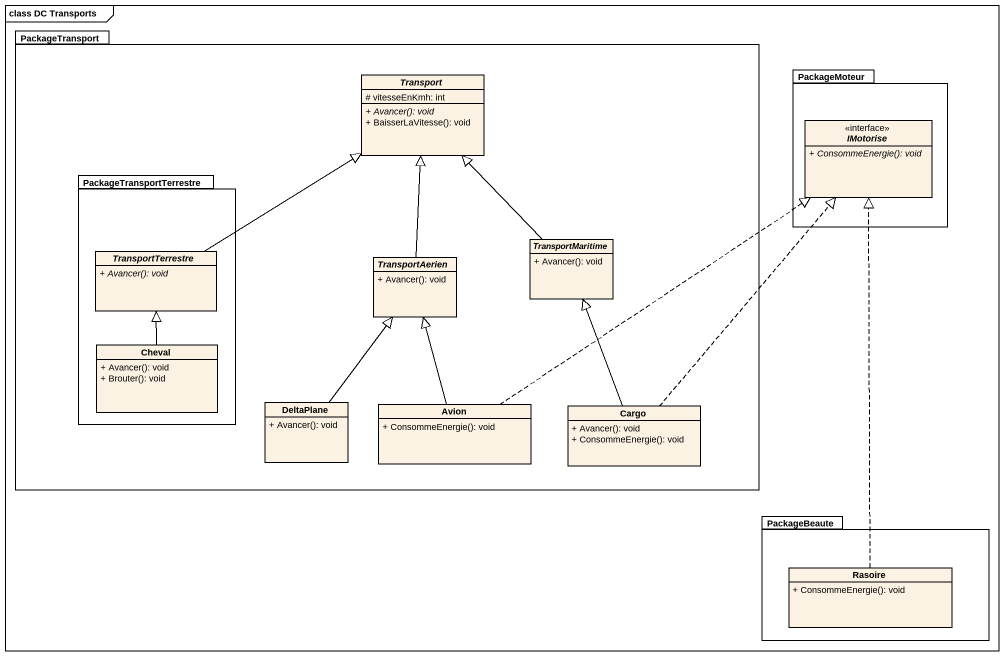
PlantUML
@startuml
mainframe class DC Transports
hide circle
hide empty members
skinparam classAttributeIconSize 0
package PackageTransport {
  abstract class Transport {
    # vitesseEnKmh: int
    {abstract} + Avancer(): void
    + BaisserLaVitesse(): void
  }
  package PackageTransportTerrestre {
    abstract class TransportTerrestre {
      {abstract} + Avancer(): void
    }
    class Cheval {
      + Avancer(): void
      + Brouter(): void
    }
  }
  abstract class TransportMaritime {
    + Avancer(): void
  }
  abstract class TransportAerien {
    + Avancer(): void
  }
  class DeltaPlane {
    + Avancer(): void
  }
  class Avion {
    + ConsommeEnergie(): void
  }
  class Cargo {
    + Avancer(): void
    + ConsommeEnergie(): void
  }
}
package PackageMoteur {
  interface IMotorise <<interface>> {
    {abstract} + ConsommeEnergie(): void
  }
}
package PackageBeaute {
  class Rasoire {
    + ConsommeEnergie(): void
  }
}
TransportMaritime -up-|> Transport
TransportTerrestre -up-|> Transport
TransportAerien -up-|> Transport
Cheval -up-|> TransportTerrestre
DeltaPlane -up-|> TransportAerien
Avion .up.|> IMotorise
Avion -up-|> TransportAerien
Cargo .up.|> IMotorise
Cargo -up-|> TransportMaritime
Rasoire .up.|> IMotorise
@enduml
